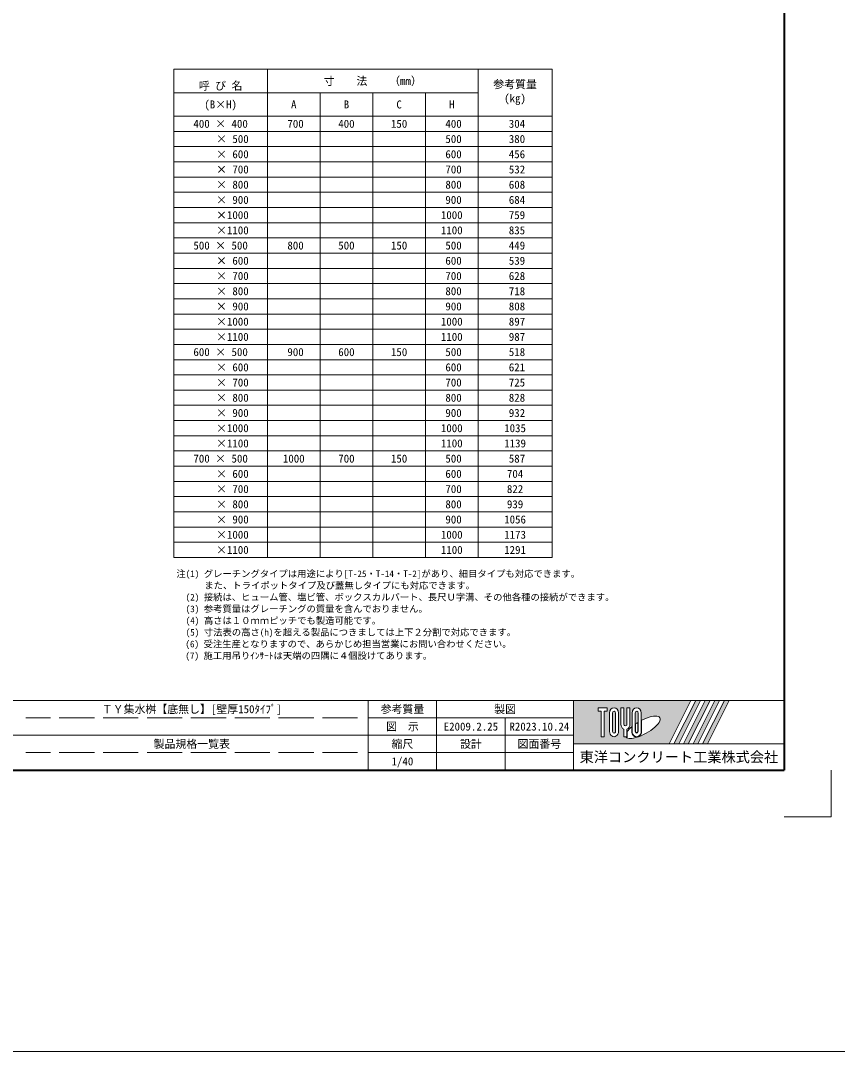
# Model space of a CAD drawing. Units: millimetres, scale not verified. Extents: x 3819 to 56619, y -16688 to 1396.
# Drawn here: x 33894 to 40873, y -16688 to -7883 of the extents above; entities that cross this region are included whole.
import ezdxf
from ezdxf.enums import TextEntityAlignment as Align

# ---------------------------------------------------------------- set-up
doc = ezdxf.new("R2010")
doc.units = ezdxf.units.MM
doc.header["$LTSCALE"] = 50
doc.linetypes.add('DASHED', pattern=[7.5, 6, -1.5])
doc.layers.add('0_2', color=7, linetype='Continuous')
for name, color, linetype, lineweight in [('Defpoints_3', 8, 'Continuous', 0), ('図枠', 5, 'Continuous', 5), ('寸法表', 30, 'Continuous', 20), ('補助線', 8, 'Continuous', 13)]:
    doc.layers.add(name, color=color, linetype=linetype, lineweight=lineweight)
doc.styles.add('ＭＳ ゴシック', font='')
doc.styles.get('ＭＳ ゴシック').set_extended_font_data('MS Gothic')

msp = doc.modelspace()

# ---------------------------------------------------------------- hatches: boundary and pattern name
at = {"layer": '図枠'}
h = msp.add_hatch(color=256, dxfattribs=at)
h.paths.add_polyline_path([(38618.93, -13690.57), (38618.93, -14061.82), (39435.68, -14061.82), (39621.31, -13690.57)])
edge = h.paths.add_edge_path(flags=16)
edge.add_ellipse((39211.94, -13919.1), major_axis=(145.46, 81.42), ratio=0.3471473, start_angle=-144.311216, end_angle=72.189903, ccw=False)
edge.add_ellipse((39158.08, -13954.26), major_axis=(0, 49.5), ratio=0.8463542, start_angle=-160.703456, end_angle=-90)
edge.add_line((39199.97, -13954.26), (39199.97, -13859.9))
edge = h.paths.add_edge_path(flags=16)
edge.add_ellipse((39158.08, -13798.14), major_axis=(0, 45.69), ratio=0.8463542, start_angle=-90, end_angle=90, ccw=False)
edge.add_line((39196.75, -13798.14), (39196.75, -13954.26))
edge.add_ellipse((39158.08, -13954.26), major_axis=(0, 45.69), ratio=0.8463542, start_angle=90, end_angle=-90, ccw=False)
edge.add_line((39119.41, -13954.26), (39119.41, -13798.14))
edge = h.paths.add_edge_path(flags=16)
edge.add_line((39170.97, -13798.14), (39170.97, -13954.26))
edge.add_ellipse((39158.08, -13954.26), major_axis=(0, 15.23), ratio=0.8463542, start_angle=90, end_angle=-90, ccw=False)
edge.add_line((39145.19, -13954.26), (39145.19, -13798.14))
edge.add_ellipse((39158.08, -13798.14), major_axis=(0, 15.23), ratio=0.8463542, start_angle=-90, end_angle=90, ccw=False)
edge = h.paths.add_edge_path(flags=16)
edge.add_line((39167.75, -13877.94), (39167.75, -13954.26))
edge.add_ellipse((39158.08, -13954.26), major_axis=(0, 11.42), ratio=0.8463542, start_angle=90, end_angle=-90, ccw=False)
edge.add_line((39148.41, -13954.26), (39148.41, -13890.43))
edge.add_ellipse((39211.94, -13919.1), major_axis=(145.46, 81.42), ratio=0.3471473, start_angle=107.791742, end_angle=126.471319, ccw=False)
edge = h.paths.add_edge_path(flags=16)
edge.add_line((39100.07, -13752.45), (39100.07, -13892.38))
edge.add_ellipse((39061.4, -13892.38), major_axis=(0, 45.69), ratio=0.8463542, start_angle=-163.341167, end_angle=-90, ccw=False)
edge.add_line((39074.29, -13935.46), (39074.29, -13999.95))
edge.add_line((39074.29, -13999.95), (39048.51, -13999.95))
edge.add_line((39048.51, -13999.95), (39048.51, -13935.46))
edge.add_ellipse((39061.4, -13892.38), major_axis=(0, 45.69), ratio=0.8463542, start_angle=90, end_angle=163.341167, ccw=False)
edge.add_line((39022.73, -13892.38), (39022.73, -13752.45))
edge.add_line((39022.73, -13752.45), (39048.51, -13752.45))
edge.add_line((39048.51, -13752.45), (39048.51, -13892.38))
edge.add_ellipse((39061.4, -13892.38), major_axis=(0, 15.23), ratio=0.8463542, start_angle=90, end_angle=-90)
edge.add_line((39074.29, -13892.38), (39074.29, -13752.45))
edge.add_line((39074.29, -13752.45), (39100.07, -13752.45))
edge = h.paths.add_edge_path(flags=16)
edge.add_line((39116.18, -13914.85), (39116.18, -13954.26))
edge.add_ellipse((39158.08, -13954.26), major_axis=(0, 49.5), ratio=0.8463542, start_angle=90, end_angle=-171.54427)
edge.add_ellipse((39211.94, -13919.1), major_axis=(145.46, 81.42), ratio=0.3471473, start_angle=-178.649536, end_angle=-148.292442, ccw=False)
edge.add_line((39068.73, -14003.76), (39077.51, -14003.76))
edge.add_line((39077.51, -14003.76), (39077.51, -13955.49))
edge.add_ellipse((39211.94, -13919.1), major_axis=(145.46, 81.42), ratio=0.3471473, start_angle=148.21912, end_angle=165.908122, ccw=False)
edge = h.paths.add_edge_path(flags=16)
edge.add_ellipse((38964.72, -13798.14), major_axis=(0, 45.69), ratio=0.8463542, start_angle=-90, end_angle=90, ccw=False)
edge.add_line((39003.39, -13798.14), (39003.39, -13954.26))
edge.add_ellipse((38964.72, -13954.26), major_axis=(0, 45.69), ratio=0.8463542, start_angle=90, end_angle=-90, ccw=False)
edge.add_line((38926.05, -13954.26), (38926.05, -13798.14))
edge = h.paths.add_edge_path(flags=16)
edge.add_line((38977.61, -13798.14), (38977.61, -13954.26))
edge.add_ellipse((38964.72, -13954.26), major_axis=(0, 15.23), ratio=0.8463542, start_angle=90, end_angle=-90, ccw=False)
edge.add_line((38951.83, -13954.26), (38951.83, -13798.14))
edge.add_ellipse((38964.72, -13798.14), major_axis=(0, 15.23), ratio=0.8463542, start_angle=-90, end_angle=90, ccw=False)
h.paths.add_polyline_path([(38906.71, -13752.45), (38906.71, -13782.91), (38880.93, -13782.91), (38880.93, -13999.95), (38855.15, -13999.95), (38855.15, -13782.91), (38829.37, -13782.91), (38829.37, -13752.45)], flags=16)
for points in [[(39476.52, -14061.82), (39517.36, -14061.82), (39702.98, -13690.57), (39662.15, -13690.57)], [(39784.66, -13690.57), (39743.82, -13690.57), (39558.2, -14061.82), (39599.03, -14061.82)], [(39866.33, -13690.57), (39825.5, -13690.57), (39639.87, -14061.82), (39680.71, -14061.82)], [(39948.01, -13690.57), (39907.17, -13690.57), (39721.55, -14061.82), (39762.38, -14061.82)]]:
    msp.add_hatch(color=256, dxfattribs=at).paths.add_polyline_path(points)

# ---------------------------------------------------------------- linework, layer by layer
at = {"layer": 'Defpoints_3'}
for p, q in [((35202.93, -8499.49), (36002.93, -8499.49)), ((36002.93, -8829.49), (37352.93, -8829.49)), ((36002.93, -8959.49), (37352.93, -8959.49)), ((36002.93, -9089.49), (37352.93, -9089.49)), ((36002.93, -9219.49), (37352.93, -9219.49)), ((36002.93, -9349.49), (37352.93, -9349.49)), ((36002.93, -9479.49), (37352.93, -9479.49)), ((36002.93, -9609.49), (37352.93, -9609.49)), ((36002.93, -9869.49), (37352.93, -9869.49)), ((36002.93, -9999.49), (37352.93, -9999.49)), ((36002.93, -10129.49), (37352.93, -10129.49)), ((36002.93, -10259.49), (37352.93, -10259.49)), ((36002.93, -10389.49), (37352.93, -10389.49)), ((36002.93, -10519.49), (37352.93, -10519.49)), ((36002.93, -10779.49), (37352.93, -10779.49)), ((36002.93, -10909.49), (37352.93, -10909.49)), ((36002.93, -11039.49), (37352.93, -11039.49)), ((36002.93, -11169.49), (37352.93, -11169.49)), ((36002.93, -11299.49), (37352.93, -11299.49)), ((36002.93, -11429.49), (37352.93, -11429.49)), ((36002.93, -11689.49), (37352.93, -11689.49)), ((36002.93, -11819.49), (37352.93, -11819.49)), ((36002.93, -11949.49), (37352.93, -11949.49)), ((36002.93, -12079.49), (37352.93, -12079.49)), ((36002.93, -12209.49), (37352.93, -12209.49)), ((36002.93, -12339.49), (37352.93, -12339.49))]:
    msp.add_line(p, q, dxfattribs=at)
at = {"layer": 'Defpoints_3', "color": 7, "lineweight": 13}
for p in [(40818.93, -14284.57), (40418.93, -14684.57)]:
    msp.add_line(p, (40818.93, -14684.57), dxfattribs=at)
at = {"layer": '図枠', "lineweight": 40}
for p in [(40418.93, -3204.57), (33218.93, -14284.57)]:
    msp.add_line(p, (40418.93, -14284.57), dxfattribs=at)
at = {"layer": '図枠', "lineweight": 13}
for p, q in [((40418.93, -13690.57), (33218.93, -13690.57)), ((36863.93, -14284.57), (36863.93, -13690.57)), ((37448.93, -14284.57), (37448.93, -13690.57)), ((38618.93, -14284.57), (38618.93, -13690.57)), ((38618.93, -13839.07), (36863.93, -13839.07)), ((38033.93, -14284.57), (38033.93, -13839.07)), ((38618.93, -13987.57), (33218.93, -13987.57)), ((38618.93, -14136.07), (36863.93, -14136.07))]:
    msp.add_line(p, q, dxfattribs=at)
at = {"layer": '図枠'}
for p, q in [((38618.93, -13690.57), (39621.31, -13690.57)), ((39621.31, -13690.57), (39435.68, -14061.82)), ((39662.15, -13690.57), (39476.52, -14061.82)), ((39702.98, -13690.57), (39517.36, -14061.82)), ((39743.82, -13690.57), (39558.2, -14061.82)), ((39784.66, -13690.57), (39599.03, -14061.82)), ((39825.5, -13690.57), (39639.87, -14061.82)), ((39662.15, -13690.57), (39702.98, -13690.57)), ((39866.33, -13690.57), (39680.71, -14061.82)), ((39907.17, -13690.57), (39721.55, -14061.82)), ((39743.82, -13690.57), (39784.66, -13690.57)), ((39948.01, -13690.57), (39762.38, -14061.82)), ((39825.5, -13690.57), (39866.33, -13690.57)), ((39907.17, -13690.57), (39948.01, -13690.57)), ((38829.37, -13752.45), (38829.37, -13782.91)), ((38829.37, -13752.45), (38906.71, -13752.45)), ((38855.15, -13782.91), (38829.37, -13782.91)), ((38855.15, -13782.91), (38855.15, -13999.95)), ((38880.93, -13782.91), (38880.93, -13999.95)), ((38906.71, -13782.91), (38880.93, -13782.91)), ((38906.71, -13752.45), (38906.71, -13782.91)), ((38926.05, -13798.14), (38926.05, -13954.26)), ((38951.83, -13954.26), (38951.83, -13798.14)), ((38977.61, -13798.14), (38977.61, -13954.26)), ((39003.39, -13954.26), (39003.39, -13798.14)), ((39022.73, -13752.45), (39048.51, -13752.45)), ((39022.73, -13892.38), (39022.73, -13752.45)), ((39048.51, -13752.45), (39048.51, -13892.38)), ((39074.29, -13752.45), (39100.07, -13752.45)), ((39074.29, -13892.38), (39074.29, -13752.45)), ((39100.07, -13752.45), (39100.07, -13892.38)), ((39119.41, -13798.14), (39119.41, -13954.26)), ((39145.19, -13954.26), (39145.19, -13798.14)), ((39170.97, -13798.14), (39170.97, -13954.26)), ((39196.75, -13954.26), (39196.75, -13798.14)), ((39148.41, -13954.26), (39148.41, -13890.43)), ((39167.75, -13877.94), (39167.75, -13954.26)), ((39199.97, -13954.26), (39199.97, -13859.9)), ((39048.51, -13935.46), (39048.51, -13999.95)), ((39074.29, -13935.46), (39074.29, -13999.95)), ((39077.51, -13955.49), (39077.51, -14003.76)), ((39116.18, -13914.85), (39116.18, -13954.26)), ((38618.93, -14061.82), (39435.68, -14061.82)), ((38880.93, -13999.95), (38855.15, -13999.95)), ((39074.29, -13999.95), (39048.51, -13999.95)), ((39068.73, -14003.76), (39077.51, -14003.76)), ((39476.52, -14061.82), (39517.36, -14061.82)), ((39558.2, -14061.82), (39599.03, -14061.82)), ((39639.87, -14061.82), (39680.71, -14061.82)), ((39721.55, -14061.82), (39762.38, -14061.82))]:
    msp.add_line(p, q, dxfattribs=at)
at = {"layer": '図枠', "linetype": 'DASHED', "lineweight": 9}
for p, q in [((36773.93, -13839.07), (33938.93, -13839.07)), ((36773.93, -14136.07), (33938.93, -14136.07))]:
    msp.add_line(p, q, dxfattribs=at)
at = {"layer": '図枠', "lineweight": 9}
msp.add_line((3818.93, -16687.82), (56618.93, -16687.82), dxfattribs=at)
at = {"layer": '図枠'}
for centre, major_axis, ratio, start_param, end_param in [((38964.72, -13798.14), (0, 45.69), 0.846354, 4.712389, 7.8539816), ((38964.72, -13798.14), (0, 15.23), 0.846354, 4.712389, 7.8539816), ((39158.08, -13798.14), (0, 45.69), 0.846354, 4.712389, 7.8539816), ((39158.08, -13798.14), (0, 15.23), 0.846354, 4.712389, 7.8539816), ((39211.94, -13919.1), (145.46, 81.42), 0.347147, 4.2621853, 7.7429163), ((39061.4, -13892.38), (0, 45.69), 0.846354, 1.5707963, 2.8017557), ((39061.4, -13892.38), (0, 15.23), 0.846354, 1.5707963, 4.712389), ((39061.4, -13892.38), (0, 45.69), 0.846354, 3.4814296, 4.712389), ((39211.94, -13919.1), (145.46, 81.42), 0.347147, 1.6817405, 1.8219833), ((38964.72, -13954.26), (0, 45.69), 0.846354, 1.5707963, 4.712389), ((38964.72, -13954.26), (0, 15.23), 0.846354, 1.5707963, 4.712389), ((39211.94, -13919.1), (145.46, 81.42), 0.347147, 2.0815197, 2.5155126), ((39158.08, -13954.26), (0, 49.5), 0.846354, 1.5707963, 3.3154679), ((39158.08, -13954.26), (0, 45.69), 0.846354, 1.5707963, 4.712389), ((39158.08, -13954.26), (0, 15.23), 0.846354, 1.5707963, 4.712389), ((39158.08, -13954.26), (0, 11.42), 0.846354, 1.5707963, 4.712389), ((39158.08, -13954.26), (0, 49.5), 0.846354, 3.5338438, 4.712389), ((39211.94, -13919.1), (145.46, 81.42), 0.347147, 3.2093975, 4.2004451)]:
    msp.add_ellipse(centre, major_axis=major_axis, ratio=ratio, start_param=start_param, end_param=end_param, dxfattribs=at)
at = {"layer": '寸法表'}
for p, q in [((35202.93, -8299.49), (38434.93, -8299.49)), ((35202.93, -8299.49), (35202.93, -8699.49)), ((36002.93, -8299.49), (36002.93, -8699.49)), ((37802.93, -8299.49), (37802.93, -12469.49)), ((38434.93, -8299.49), (38434.93, -12469.49)), ((36002.93, -8499.49), (37802.93, -8499.49)), ((36452.93, -8499.49), (36452.93, -8829.49)), ((36902.93, -8499.49), (36902.93, -8829.49)), ((37352.93, -8499.49), (37352.93, -8829.49)), ((35202.93, -8699.49), (38434.93, -8699.49)), ((36002.93, -8829.49), (36002.93, -9739.49)), ((36452.93, -8829.49), (36452.93, -12469.49)), ((36902.93, -8829.49), (36902.93, -12469.49)), ((37352.93, -8829.49), (38434.93, -8829.49)), ((37352.93, -8829.49), (37352.93, -12469.49)), ((37352.93, -8959.49), (38434.93, -8959.49)), ((37352.93, -9089.49), (38434.93, -9089.49)), ((37352.93, -9219.49), (38434.93, -9219.49)), ((37352.93, -9349.49), (38434.93, -9349.49)), ((37352.93, -9479.49), (38434.93, -9479.49)), ((37352.93, -9609.49), (38434.93, -9609.49)), ((36002.93, -9739.49), (37352.93, -9739.49)), ((37352.93, -9739.49), (38434.93, -9739.49)), ((36002.93, -9869.49), (36002.93, -10649.49)), ((37352.93, -9869.49), (38434.93, -9869.49)), ((37352.93, -9999.49), (38434.93, -9999.49)), ((37352.93, -10129.49), (38434.93, -10129.49)), ((37352.93, -10259.49), (38434.93, -10259.49)), ((37352.93, -10389.49), (38434.93, -10389.49)), ((37352.93, -10519.49), (38434.93, -10519.49)), ((36002.93, -10649.49), (37352.93, -10649.49)), ((37352.93, -10649.49), (38434.93, -10649.49)), ((36002.93, -10779.49), (36002.93, -11559.49)), ((37352.93, -10779.49), (38434.93, -10779.49)), ((37352.93, -10909.49), (38434.93, -10909.49)), ((37352.93, -11039.49), (38434.93, -11039.49)), ((37352.93, -11169.49), (38434.93, -11169.49)), ((37352.93, -11299.49), (38434.93, -11299.49)), ((37352.93, -11429.49), (38434.93, -11429.49)), ((36002.93, -11559.49), (37352.93, -11559.49)), ((37352.93, -11559.49), (38434.93, -11559.49)), ((36002.93, -11689.49), (36002.93, -12469.49)), ((37352.93, -11689.49), (38434.93, -11689.49)), ((37352.93, -11819.49), (38434.93, -11819.49)), ((37352.93, -11949.49), (38434.93, -11949.49)), ((37352.93, -12079.49), (38434.93, -12079.49)), ((37352.93, -12209.49), (38434.93, -12209.49)), ((37352.93, -12339.49), (38434.93, -12339.49)), ((36002.93, -12469.49), (37352.93, -12469.49)), ((37352.93, -12469.49), (38434.93, -12469.49))]:
    msp.add_line(p, q, dxfattribs=at)
at = {"layer": '寸法表', "lineweight": 13}
for p, q in [((35202.93, -8699.49), (35202.93, -12469.49)), ((36002.93, -8699.49), (36002.93, -8829.49)), ((35202.93, -8829.49), (36002.93, -8829.49)), ((35202.93, -8959.49), (36002.93, -8959.49)), ((35202.93, -9089.49), (36002.93, -9089.49)), ((35202.93, -9219.49), (36002.93, -9219.49)), ((35202.93, -9349.49), (36002.93, -9349.49)), ((35202.93, -9479.49), (36002.93, -9479.49)), ((35202.93, -9609.49), (36002.93, -9609.49)), ((35202.93, -9739.49), (36002.93, -9739.49)), ((36002.93, -9739.49), (36002.93, -9869.49)), ((35202.93, -9869.49), (36002.93, -9869.49)), ((35202.93, -9999.49), (36002.93, -9999.49)), ((35202.93, -10129.49), (36002.93, -10129.49)), ((35202.93, -10259.49), (36002.93, -10259.49)), ((35202.93, -10389.49), (36002.93, -10389.49)), ((35202.93, -10519.49), (36002.93, -10519.49)), ((35202.93, -10649.49), (36002.93, -10649.49)), ((36002.93, -10649.49), (36002.93, -10779.49)), ((35202.93, -10779.49), (36002.93, -10779.49)), ((35202.93, -10909.49), (36002.93, -10909.49)), ((35202.93, -11039.49), (36002.93, -11039.49)), ((35202.93, -11169.49), (36002.93, -11169.49)), ((35202.93, -11299.49), (36002.93, -11299.49)), ((35202.93, -11429.49), (36002.93, -11429.49)), ((35202.93, -11559.49), (36002.93, -11559.49)), ((36002.93, -11559.49), (36002.93, -11689.49)), ((35202.93, -11689.49), (36002.93, -11689.49)), ((35202.93, -11819.49), (36002.93, -11819.49)), ((35202.93, -11949.49), (36002.93, -11949.49)), ((35202.93, -12079.49), (36002.93, -12079.49)), ((35202.93, -12209.49), (36002.93, -12209.49)), ((35202.93, -12339.49), (36002.93, -12339.49)), ((35202.93, -12469.49), (36002.93, -12469.49))]:
    msp.add_line(p, q, dxfattribs=at)
at = {"layer": '補助線'}
msp.add_line((38618.93, -14061.82), (40418.93, -14061.82), dxfattribs=at)

# ---------------------------------------------------------------- texts
at = {"layer": '0_2', "style": 'ＭＳ ゴシック'}
for s, p in [('注(1) グレーチングタイプは用途により[T-25・T-14・T-2]があり、細目タイプも対応できます。', (35224.68, -12579.72)), ('\u3000\u3000\u3000また、トライポットタイプ及び蓋無しタイプにも対応できます。', (35224.68, -12679.72)), ('\u3000(2) 接続は、ヒューム管、塩ビ管、ボックスカルバート、長尺Ｕ字溝、その他各種の接続ができます。', (35224.68, -12779.72)), ('\u3000(3) 参考質量はグレーチングの質量を含んでおりません。', (35224.68, -12879.72)), ('\u3000(4) 高さは１０ｍｍピッチでも製造可能です。', (35224.68, -12979.72)), ('\u3000(5) 寸法表の高さ(h)を超える製品につきましては上下２分割で対応できます。', (35224.68, -13079.72)), ('  (6) 受注生産となりますので、あらかじめ担当営業にお問い合わせください。', (35224.68, -13179.72)), ('  (7) 施工用吊りｲﾝｻｰﾄは天端の四隅に４個設けてあります。', (35224.68, -13279.72))]:
    msp.add_text(s, height=56.96, dxfattribs=at).set_placement(p, align=Align.TOP_LEFT)
at = {"layer": '図枠', "color": 7, "style": 'ＭＳ ゴシック'}
for s, p in [('ＴＹ集水桝【底無し】[壁厚150ﾀｲﾌﾟ]', (35356.43, -13764.82)), ('図\u3000示', (37156.43, -13913.32)), ('E2009.2.25', (37741.43, -13913.32)), ('R2023.10.24', (38326.43, -13913.32)), ('製品規格一覧表', (35356.43, -14061.82)), ('1/40', (37156.43, -14210.32))]:
    msp.add_text(s, height=68.36, dxfattribs=at).set_placement(p, align=Align.MIDDLE_CENTER)
at = {"layer": '図枠', "style": 'ＭＳ ゴシック'}
for s, height, p in [('参考質量', 68.36, (37156.43, -13764.82)), ('製図', 68.36, (38033.93, -13764.82)), ('縮尺', 68.36, (37156.43, -14061.82)), ('設計', 68.36, (37741.43, -14061.82)), ('図面番号', 68.36, (38326.43, -14061.82)), ('東洋コンクリート工業株式会社', 88.87, (39518.93, -14173.2))]:
    msp.add_text(s, height=height, dxfattribs=at).set_placement(p, align=Align.MIDDLE_CENTER)
at = {"layer": '寸法表', "style": 'ＭＳ ゴシック'}
for s, p in [('寸\u3000\u3000法\u3000\u3000（mm）', (36902.93, -8399.49)), ('(B×H)', (35602.93, -8599.49)), ('A', (36227.93, -8599.49)), ('B', (36677.93, -8599.49)), ('C', (37127.93, -8599.49)), ('H', (37577.93, -8599.49)), ('400 × 400', (35602.93, -8764.49)), ('400', (36677.93, -8764.49)), ('150', (37127.93, -8764.49)), ('1000', (37577.93, -9544.49)), ('1100', (37577.93, -9674.49)), ('500 × 500', (35602.93, -9804.49)), ('500', (36677.93, -9804.49)), ('150', (37127.93, -9804.49)), ('1000', (37577.93, -10454.49)), ('1100', (37577.93, -10584.49)), ('600 × 500', (35602.93, -10714.49)), ('600', (36677.93, -10714.49)), ('150', (37127.93, -10714.49)), ('1000', (37577.93, -11364.49)), ('1035', (38118.93, -11364.49)), ('1100', (37577.93, -11494.49)), ('1139', (38118.93, -11494.49)), ('700 × 500', (35602.93, -11624.49)), ('1000', (36227.93, -11624.49)), ('700', (36677.93, -11624.49)), ('150', (37127.93, -11624.49)), ('704', (38118.93, -11754.49)), ('822', (38118.93, -11884.49)), ('939', (38118.93, -12014.49)), ('1056', (38118.93, -12144.49)), ('1000', (37577.93, -12274.49)), ('1173', (38118.93, -12274.49)), ('1100', (37577.93, -12404.49)), ('1291', (38118.93, -12404.49))]:
    msp.add_text(s, height=68.36, dxfattribs=at).set_placement(p, align=Align.MIDDLE_CENTER)
msp.add_text('呼 び 名', height=68.36, dxfattribs=at).set_placement((35602.93, -8406.09), align=Align.TOP_CENTER)
for s, p in [('参考質量', (37932.45, -8392.87)), ('(kg)', (38025.69, -8512.87))]:
    msp.add_text(s, height=68.36, dxfattribs=at).set_placement(p, align=Align.TOP_LEFT)
for s, p in [('700', (36312.93, -8764.49)), ('400', (37662.93, -8764.49)), ('304', (38204.93, -8764.49)), ('× 500', (35842.93, -8894.49)), ('500', (37662.93, -8894.49)), ('380', (38204.93, -8894.49)), ('× 600', (35842.93, -9024.49)), ('600', (37662.93, -9024.49)), ('456', (38204.93, -9024.49)), ('× 700', (35842.93, -9154.49)), ('700', (37662.93, -9154.49)), ('532', (38204.93, -9154.49)), ('× 800', (35842.93, -9284.49)), ('800', (37662.93, -9284.49)), ('608', (38204.93, -9284.49)), ('× 900', (35842.93, -9414.49)), ('900', (37662.93, -9414.49)), ('684', (38204.93, -9414.49)), ('×1000', (35842.93, -9544.49)), ('759', (38204.93, -9544.49)), ('×1100', (35842.93, -9674.49)), ('835', (38204.93, -9674.49)), ('800', (36312.93, -9804.49)), ('500', (37662.93, -9804.49)), ('449', (38204.93, -9804.49)), ('× 600', (35842.93, -9934.49)), ('600', (37662.93, -9934.49)), ('539', (38204.93, -9934.49)), ('× 700', (35842.93, -10064.49)), ('700', (37662.93, -10064.49)), ('628', (38204.93, -10064.49)), ('× 800', (35842.93, -10194.49)), ('800', (37662.93, -10194.49)), ('718', (38204.93, -10194.49)), ('× 900', (35842.93, -10324.49)), ('900', (37662.93, -10324.49)), ('808', (38204.93, -10324.49)), ('×1000', (35842.93, -10454.49)), ('897', (38204.93, -10454.49)), ('×1100', (35842.93, -10584.49)), ('987', (38204.93, -10584.49)), ('900', (36312.93, -10714.49)), ('500', (37662.93, -10714.49)), ('518', (38204.93, -10714.49)), ('× 600', (35842.93, -10844.49)), ('600', (37662.93, -10844.49)), ('621', (38204.93, -10844.49)), ('× 700', (35842.93, -10974.49)), ('700', (37662.93, -10974.49)), ('725', (38204.93, -10974.49)), ('× 800', (35842.93, -11104.49)), ('800', (37662.93, -11104.49)), ('828', (38204.93, -11104.49)), ('× 900', (35842.93, -11234.49)), ('900', (37662.93, -11234.49)), ('932', (38204.93, -11234.49)), ('×1000', (35842.93, -11364.49)), ('×1100', (35842.93, -11494.49)), ('500', (37662.93, -11624.49)), ('587', (38204.93, -11624.49)), ('× 600', (35842.93, -11754.49)), ('600', (37662.93, -11754.49)), ('× 700', (35842.93, -11884.49)), ('700', (37662.93, -11884.49)), ('× 800', (35842.93, -12014.49)), ('800', (37662.93, -12014.49)), ('× 900', (35842.93, -12144.49)), ('900', (37662.93, -12144.49)), ('×1000', (35842.93, -12274.49)), ('×1100', (35842.93, -12404.49))]:
    msp.add_text(s, height=68.36, dxfattribs=at).set_placement(p, align=Align.MIDDLE_RIGHT)

doc.saveas('drawing.dxf')
